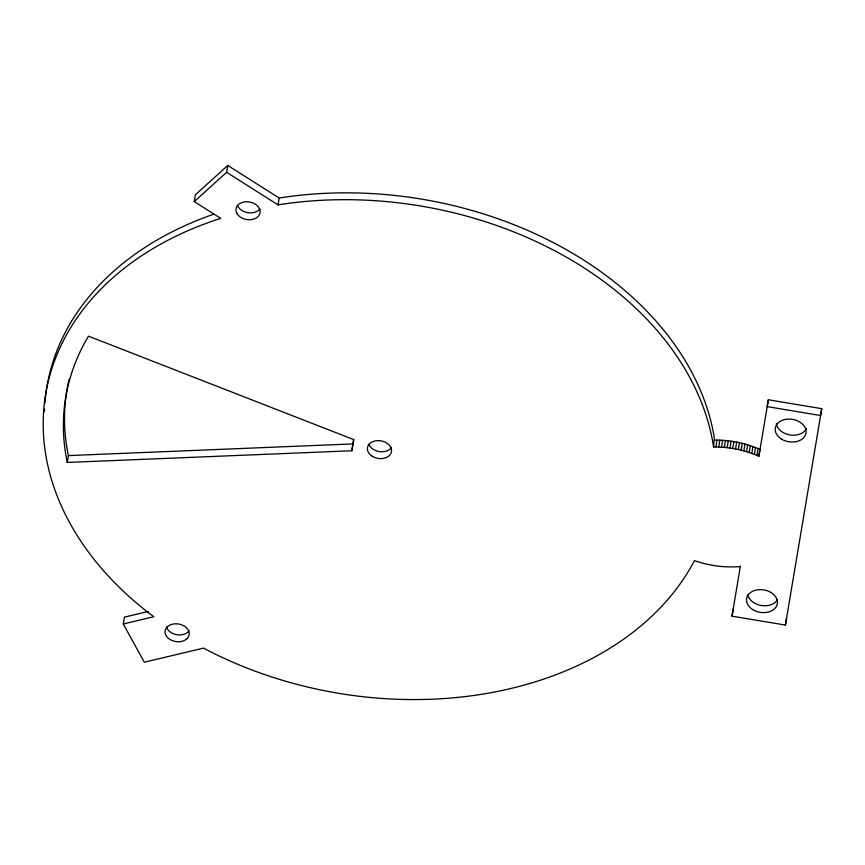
<?xml version="1.0" encoding="UTF-8"?>
<svg xmlns="http://www.w3.org/2000/svg" width="865" height="865" viewBox="0 0 865 865"><rect width="100%" height="100%" fill="white"/><g stroke="black" fill="none" stroke-linecap="round" stroke-linejoin="round"><path stroke-width="1.3" d="M67.275 462.44A318.082 232.253 9.4 0 1 88.49 336.171L353.709 439.582L351.828 450.762L67.275 462.44L68.411 455.596A318.082 232.253 9.4 0 1 68.389 382.471M740.354 566.51C724.859 567.862 709.095 565.775 694.444 560.596L693.416 562.607A338.377 247.076 9.4 0 1 206.313 649.572L203.599 648.112L144.314 662.212L123.284 623.989L124.419 617.145L148.596 611.393M123.284 623.989L153.819 616.723L150.164 614.02A338.377 247.076 9.4 0 1 216.401 219.764L220.748 218.391L194.247 201.61L195.382 194.766L227.755 165.464L279.2 198.042L282.239 197.534A338.377 247.076 9.4 0 1 714.349 437.874L713.538 446.956C729.076 446.816 744.657 449.962 758.875 456.266L768.347 399.771L821.75 408.68L820.615 415.524L767.212 406.615L768.347 399.771M194.247 201.61L226.619 172.308L227.755 165.464M713.538 446.956L713.225 444.718A338.377 247.076 9.4 0 0 281.103 204.378L278.065 204.875L279.2 198.042M715.863 446.956L716.999 440.112C731.758 440.307 746.506 443.431 760.011 449.422L758.875 456.266M718.674 447.021L719.81 440.177M721.496 447.162L722.621 440.317M724.308 447.378L725.443 440.534M727.119 447.67L728.254 440.826M729.93 448.027L731.066 441.182M732.731 448.459L733.866 441.615M735.52 448.957L736.656 442.112M738.299 449.53L739.434 442.685M741.056 450.168L742.192 443.334M743.792 450.881L744.916 444.037M746.495 451.66L747.63 444.826M749.177 452.514L750.312 445.67M751.826 453.422L752.95 446.578M754.431 454.406L755.567 447.562M757.005 455.444L758.14 448.6M821.75 408.68L785.409 625.071L732.006 616.161L733.142 609.317M785.409 625.071L786.545 618.226M351.828 450.762L353.709 439.442M732.006 616.161L740.386 566.207M68.411 455.596L352.963 443.918M714.674 440.112L716.999 440.112M226.619 172.308L278.065 204.875M44.418 411.632A338.377 247.076 9.4 0 1 44.504 409.156M44.883 402.993A338.377 247.076 9.4 0 1 213.698 214.228M189.057 630.834A12.186 8.899 9.4 0 1 188.181 631.839L187.932 632.077A12.186 8.899 9.4 0 1 175.746 634.51A12.186 8.899 9.4 0 1 166.469 627.071M259.954 208.811A12.186 8.899 9.4 0 1 248.958 212.855A12.186 8.899 9.4 0 1 238.199 206.876L238.026 206.573A12.186 8.899 9.4 0 1 237.475 205.351M777.354 599.834A15.57 11.364 9.4 0 1 760.973 605.446A15.57 11.364 9.4 0 1 747.771 594.504M806.396 428.553A15.57 11.364 9.4 0 1 789.886 434.933A15.57 11.364 9.4 0 1 776.37 423.547M68.649 381.335A318.082 232.253 9.4 0 1 69.168 379.086M391.391 447.67A12.186 8.899 9.4 0 1 379.335 451.584A12.186 8.899 9.4 0 1 368.912 444.21M187.045 638.684L186.797 638.921A12.186 8.899 9.4 0 1 169.843 639.386A12.186 8.899 9.4 0 1 167.464 626.671L167.724 626.444A12.186 8.899 9.4 0 1 184.418 626.195A12.186 8.899 9.4 0 1 187.045 638.684M237.064 213.709L236.891 213.417A12.186 8.899 9.4 0 1 243.303 202.172A12.186 8.899 9.4 0 1 259.176 208.119L259.338 208.422A12.186 8.899 9.4 0 1 252.764 219.364A12.186 8.899 9.4 0 1 237.064 213.709M372.177 456.223A12.186 8.899 9.4 0 0 391.477 451.627A12.186 8.899 9.4 0 0 374.74 441.031A12.186 8.899 9.4 0 0 372.177 456.223M752.68 609.555A15.57 11.364 9.4 0 0 777.343 603.684A15.57 11.364 9.4 0 0 755.945 590.135A15.57 11.364 9.4 0 0 752.68 609.555M781.333 438.988A15.57 11.364 9.4 0 0 805.996 433.127A15.57 11.364 9.4 0 0 784.598 419.579A15.57 11.364 9.4 0 0 781.333 438.988"/></g></svg>
